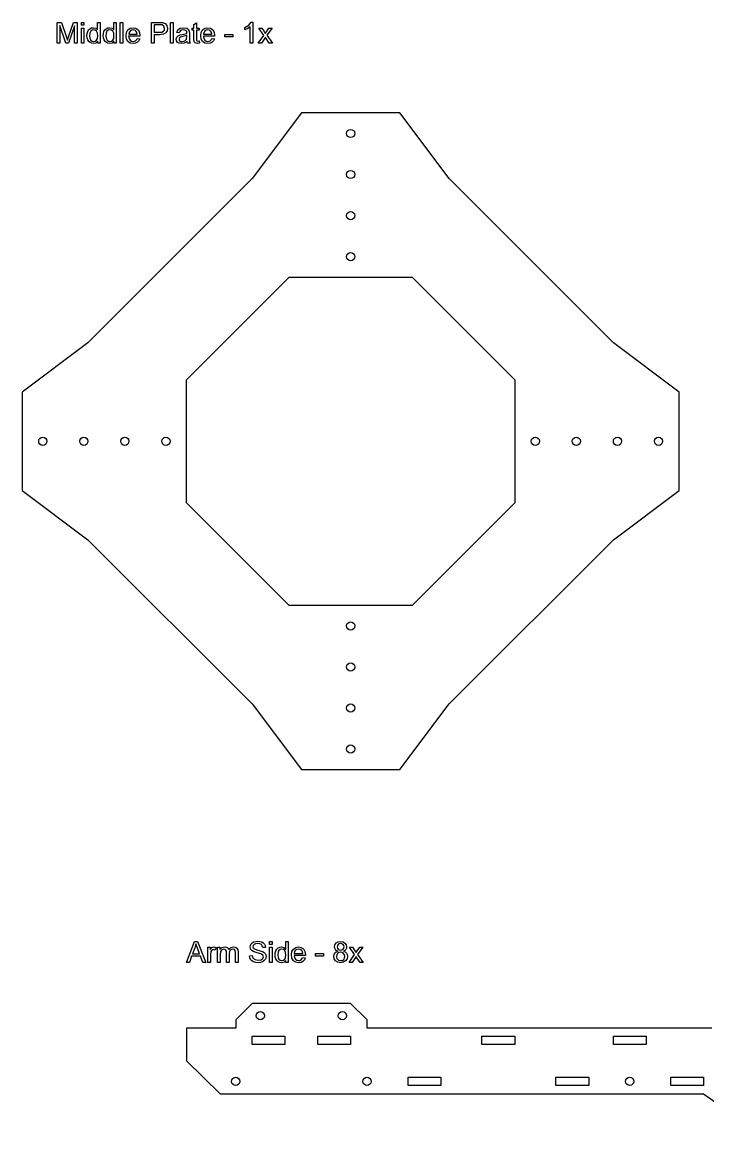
# Model space of a CAD drawing. Extents: x -813 to 254, y 365 to 897.
# Drawn here: x -495.3 to -230.2, y 365.1 to 795.5 of the extents above; entities that cross this region are included whole.
import ezdxf

# ---------------------------------------------------------------- set-up
doc = ezdxf.new("R2010")
doc.units = 0

msp = doc.modelspace()

# ---------------------------------------------------------------- linework, layer by layer
at = {"layer": 'Layer 1', "color": 4}
for p, q in [((-481.762139, 787.4), (-481.762139, 795.480812)), ((-481.762139, 795.480812), (-480.152597, 795.480812)), ((-478.39424, 787.4), (-480.731378, 794.279167)), ((-480.731378, 794.279167), (-480.731378, 787.4)), ((-480.152597, 795.480812), (-478.239892, 789.759208)), ((-475.081431, 794.163427), (-477.429604, 787.4)), ((-477.424101, 789.858438), (-475.489326, 795.480812)), ((-475.489326, 795.480812), (-474.050642, 795.480812)), ((-475.081431, 787.4), (-475.081431, 794.163427)), ((-474.050642, 795.480812), (-474.050642, 787.4)), ((-472.435597, 794.339816), (-472.435597, 795.480812)), ((-472.435597, 795.480812), (-471.443417, 795.480812)), ((-471.443417, 794.339816), (-472.435597, 794.339816)), ((-472.435597, 794.339816), (-472.435597, 794.339816)), ((-472.435597, 787.4), (-472.435597, 793.25391)), ((-472.435597, 793.25391), (-471.443417, 793.25391)), ((-471.443417, 795.480812), (-471.443417, 794.339816)), ((-471.443417, 793.25391), (-471.443417, 787.4)), ((-469.993698, 791.911689), (-469.628527, 792.542142)), ((-469.628527, 792.542142), (-469.117285, 793.005865)), ((-468.822363, 792.024691), (-469.155166, 791.328794)), ((-469.117285, 793.005865), (-468.498544, 793.29111)), ((-468.324212, 792.429846), (-468.822363, 792.024691)), ((-468.498544, 793.29111), (-467.810906, 793.386216)), ((-467.71718, 792.564892), (-468.324212, 792.429846)), ((-467.810906, 793.386216), (-466.868312, 793.16295)), ((-467.09294, 792.424328), (-467.71718, 792.564892)), ((-466.576184, 792.002649), (-467.09294, 792.424328)), ((-466.868312, 793.16295), (-466.195833, 792.581431)), ((-466.228903, 791.280556), (-466.576184, 792.002649)), ((-466.195833, 792.581431), (-466.195833, 795.480812)), ((-466.195833, 795.480812), (-465.209156, 795.480812)), ((-465.209156, 795.480812), (-465.209156, 787.4)), ((-463.709851, 791.911689), (-463.344666, 792.542142)), ((-463.344666, 792.542142), (-462.83341, 793.005865)), ((-462.538516, 792.024691), (-462.871319, 791.328794)), ((-462.83341, 793.005865), (-462.21468, 793.29111)), ((-462.040355, 792.429846), (-462.538516, 792.024691)), ((-462.21468, 793.29111), (-461.527031, 793.386216)), ((-461.433333, 792.564892), (-462.040355, 792.429846)), ((-461.527031, 793.386216), (-460.584465, 793.16295)), ((-460.809079, 792.424328), (-461.433333, 792.564892)), ((-460.292309, 792.002649), (-460.809079, 792.424328)), ((-460.584465, 793.16295), (-459.911986, 792.581431)), ((-459.945052, 791.280556), (-460.292309, 792.002649)), ((-459.911986, 792.581431), (-459.911986, 795.480812)), ((-459.911986, 795.480812), (-458.925309, 795.480812)), ((-458.925309, 795.480812), (-458.925309, 787.4)), ((-457.381892, 787.4), (-457.381892, 795.480812)), ((-457.381892, 795.480812), (-456.389712, 795.480812)), ((-456.389712, 795.480812), (-456.389712, 787.4)), ((-454.986866, 791.589233), (-454.416358, 792.570396)), ((-454.416358, 792.570396), (-453.542679, 793.182246)), ((-453.581262, 792.112885), (-453.943004, 791.578215)), ((-453.06107, 792.456015), (-453.581262, 792.112885)), ((-453.542679, 793.182246), (-452.443003, 793.386216)), ((-452.431997, 792.570396), (-453.06107, 792.456015)), ((-452.443003, 793.386216), (-451.376415, 793.186378)), ((-451.747103, 792.42708), (-452.431997, 792.570396)), ((-451.202778, 791.997146), (-451.747103, 792.42708)), ((-451.376415, 793.186378), (-450.524795, 792.586934)), ((-450.954726, 791.535501), (-451.202778, 791.997146)), ((-450.524795, 792.586934), (-449.96669, 791.625064)), ((-445.304785, 787.4), (-445.304785, 795.480812)), ((-445.304785, 795.480812), (-442.256559, 795.480812)), ((-442.168365, 794.527212), (-444.235417, 794.527212)), ((-444.235417, 794.527212), (-444.235417, 791.638837)), ((-442.256559, 795.480812), (-441.02734, 795.403653)), ((-441.170653, 794.455556), (-442.168365, 794.527212)), ((-441.260244, 791.735307), (-440.674562, 792.024691)), ((-440.495408, 793.978769), (-441.170653, 794.455556)), ((-441.02734, 795.403653), (-440.029656, 795.026068)), ((-440.674562, 792.024691), (-440.347978, 792.489095)), ((-440.239094, 793.110597), (-440.495408, 793.978769)), ((-440.347978, 792.489095), (-440.239094, 793.110597)), ((-440.029656, 795.026068), (-439.381956, 794.24609)), ((-439.300669, 792.19213), (-439.792618, 791.399061)), ((-439.381956, 794.24609), (-439.136677, 793.143674)), ((-439.136677, 793.143674), (-439.300669, 792.19213)), ((-437.91299, 787.4), (-437.91299, 795.480812)), ((-437.91299, 795.480812), (-436.920781, 795.480812)), ((-436.920781, 795.480812), (-436.920781, 787.4)), ((-435.542746, 791.583719), (-435.107306, 792.5897)), ((-435.107306, 792.5897), (-434.230865, 793.179488)), ((-434.369348, 791.979909), (-434.572608, 791.451441)), ((-434.079283, 792.319613), (-434.369348, 791.979909)), ((-434.230865, 793.179488), (-432.902416, 793.386216)), ((-433.654151, 792.503573), (-434.079283, 792.319613)), ((-433.045757, 792.564892), (-433.654151, 792.503573)), ((-432.388423, 792.480826), (-433.045757, 792.564892)), ((-432.902416, 793.386216), (-431.684232, 793.209827)), ((-431.915768, 792.228653), (-432.388423, 792.480826)), ((-431.704923, 791.89102), (-431.915768, 792.228653)), ((-431.684232, 793.209827), (-430.995215, 792.766089)), ((-430.995215, 792.766089), (-430.686549, 792.090844)), ((-430.686549, 792.090844), (-430.636934, 791.175823)), ((-429.63925, 792.482201), (-429.63925, 793.25391)), ((-429.63925, 793.25391), (-428.911625, 793.25391)), ((-428.911625, 792.482201), (-429.63925, 792.482201)), ((-428.911625, 794.703601), (-427.924948, 795.29892)), ((-428.911625, 793.25391), (-428.911625, 794.703601)), ((-428.911625, 789.114274), (-428.911625, 792.482201)), ((-427.924948, 795.29892), (-427.924948, 793.25391)), ((-427.924948, 793.25391), (-426.927264, 793.25391)), ((-426.927264, 792.482201), (-427.924948, 792.482201)), ((-427.924948, 792.482201), (-427.924948, 789.059156)), ((-426.927264, 793.25391), (-426.927264, 792.482201)), ((-426.103189, 791.589233), (-425.532691, 792.570396)), ((-425.532691, 792.570396), (-424.659012, 793.182246)), ((-424.697596, 792.112885), (-425.059337, 791.578215)), ((-424.177379, 792.456015), (-424.697596, 792.112885)), ((-424.659012, 793.182246), (-423.559337, 793.386216)), ((-423.548302, 792.570396), (-424.177379, 792.456015)), ((-423.559337, 793.386216), (-422.492734, 793.186378)), ((-422.86343, 792.42708), (-423.548302, 792.570396)), ((-422.319083, 791.997146), (-422.86343, 792.42708)), ((-422.492734, 793.186378), (-421.641101, 792.586934)), ((-422.071052, 791.535501), (-422.319083, 791.997146)), ((-421.641101, 792.586934), (-421.082999, 791.625064)), ((-409.161601, 793.485417), (-407.706378, 794.433514)), ((-409.161601, 792.526313), (-409.161601, 793.485417)), ((-408.11704, 793.038941), (-409.161601, 792.526313)), ((-407.177212, 793.722455), (-408.11704, 793.038941)), ((-407.706378, 794.433514), (-406.824434, 795.513889)), ((-407.177212, 787.4), (-407.177212, 793.722455)), ((-406.824434, 795.513889), (-406.185031, 795.513889)), ((-406.185031, 795.513889), (-406.185031, 787.4)), ((-401.885545, 790.442722), (-403.864403, 793.25391)), ((-403.864403, 793.25391), (-402.624177, 793.25391)), ((-402.624177, 793.25391), (-401.725694, 791.881378)), ((-400.871323, 791.870372), (-399.884646, 793.25391)), ((-398.69951, 793.25391), (-400.722479, 790.49784)), ((-399.884646, 793.25391), (-398.69951, 793.25391)), ((-478.239892, 789.759208), (-477.854038, 788.563066)), ((-477.854038, 788.563066), (-477.424101, 789.858438)), ((-470.285854, 790.321452), (-470.212812, 791.157221)), ((-470.205234, 789.47464), (-470.285854, 790.321452)), ((-470.212812, 791.157221), (-469.993698, 791.911689)), ((-469.963387, 788.731186), (-470.205234, 789.47464)), ((-469.574788, 788.115895), (-469.963387, 788.731186)), ((-469.053898, 787.653577), (-469.574788, 788.115895)), ((-469.155166, 791.328794), (-469.266101, 790.321452)), ((-469.266101, 790.321452), (-469.147588, 789.338895)), ((-469.266101, 790.321452), (-469.266101, 790.321452)), ((-469.266101, 790.321452), (-469.266101, 790.321452)), ((-469.147588, 789.338895), (-468.792052, 788.640226)), ((-468.438593, 787.364182), (-469.053898, 787.653577)), ((-468.792052, 788.640226), (-468.275289, 788.222688)), ((-468.275289, 788.222688), (-467.673097, 788.083514)), ((-467.673097, 788.083514), (-467.071579, 788.21649)), ((-467.071579, 788.21649), (-466.567915, 788.615446)), ((-466.12968, 788.138632), (-466.817322, 787.485446)), ((-466.567915, 788.615446), (-466.226842, 789.287234)), ((-466.113142, 790.23876), (-466.228903, 791.280556)), ((-466.226842, 789.287234), (-466.113142, 790.23876)), ((-466.12968, 787.4), (-466.12968, 788.138632)), ((-464.002007, 790.321452), (-463.928964, 791.157221)), ((-463.921387, 789.47464), (-464.002007, 790.321452)), ((-463.928964, 791.157221), (-463.709851, 791.911689)), ((-463.67954, 788.731186), (-463.921387, 789.47464)), ((-463.290938, 788.115895), (-463.67954, 788.731186)), ((-462.770022, 787.653577), (-463.290938, 788.115895)), ((-462.871319, 791.328794), (-462.982254, 790.321452)), ((-462.982254, 790.321452), (-462.863741, 789.338895)), ((-462.982254, 790.321452), (-462.982254, 790.321452)), ((-462.982254, 790.321452), (-462.982254, 790.321452)), ((-462.863741, 789.338895), (-462.508205, 788.640226)), ((-462.154732, 787.364182), (-462.770022, 787.653577)), ((-462.508205, 788.640226), (-461.991442, 788.222688)), ((-461.991442, 788.222688), (-461.38925, 788.083514)), ((-461.38925, 788.083514), (-460.787729, 788.21649)), ((-460.787729, 788.21649), (-460.28404, 788.615446)), ((-459.845833, 788.138632), (-460.533475, 787.485446)), ((-460.28404, 788.615446), (-459.942981, 789.287234)), ((-459.829295, 790.23876), (-459.945052, 791.280556)), ((-459.942981, 789.287234), (-459.829295, 790.23876)), ((-459.845833, 787.4), (-459.845833, 788.138632)), ((-455.177031, 790.27734), (-454.986866, 791.589233)), ((-454.988937, 789.008861), (-455.177031, 790.27734)), ((-454.424627, 788.058707), (-454.988937, 789.008861)), ((-453.539246, 787.465465), (-454.424627, 788.058707)), ((-449.786163, 790.073406), (-454.151774, 790.073406)), ((-454.151774, 790.073406), (-453.987793, 789.221766)), ((-453.943004, 791.578215), (-454.096656, 790.889198)), ((-454.096656, 790.889198), (-450.827958, 790.889198)), ((-454.096656, 790.889198), (-454.096656, 790.889198)), ((-454.096656, 790.889198), (-454.096656, 790.889198)), ((-453.987793, 789.221766), (-453.606069, 788.596142)), ((-453.606069, 788.596142), (-453.054868, 788.211675)), ((-453.054868, 788.211675), (-452.382382, 788.083514)), ((-452.382382, 788.083514), (-451.87664, 788.155167)), ((-451.87664, 788.155167), (-451.450823, 788.370139)), ((-450.712191, 787.763813), (-451.459096, 787.391741)), ((-451.450823, 788.370139), (-451.104942, 788.74221)), ((-451.104942, 788.74221), (-450.838965, 789.28516)), ((-450.827958, 790.889198), (-450.954726, 791.535501)), ((-450.838965, 789.28516), (-449.813708, 789.158386)), ((-450.838965, 789.28516), (-450.838965, 789.28516)), ((-450.838965, 789.28516), (-450.838965, 789.28516)), ((-450.159614, 788.360505), (-450.712191, 787.763813)), ((-449.813708, 789.158386), (-450.159614, 788.360505)), ((-449.96669, 791.625064), (-449.780632, 790.33799)), ((-449.780632, 790.33799), (-449.786163, 790.073406)), ((-444.235417, 791.638837), (-442.146323, 791.638837)), ((-444.235417, 791.638837), (-444.235417, 791.638837)), ((-442.162861, 790.685236), (-444.235417, 790.685236)), ((-444.235417, 790.685236), (-444.235417, 787.4)), ((-440.713156, 790.863692), (-442.162861, 790.685236)), ((-442.146323, 791.638837), (-441.260244, 791.735307)), ((-439.792618, 791.399061), (-440.713156, 790.863692)), ((-435.713632, 788.943417), (-435.517939, 789.728898)), ((-435.584092, 788.275753), (-435.713632, 788.943417)), ((-435.195472, 787.739005), (-435.584092, 788.275753)), ((-434.572608, 791.451441), (-435.542746, 791.583719)), ((-435.517939, 789.728898), (-435.005311, 790.29941)), ((-434.565721, 787.38554), (-435.195472, 787.739005)), ((-435.005311, 790.29941), (-434.291486, 790.624615)), ((-434.51749, 789.442245), (-434.655299, 788.970962)), ((-434.655299, 788.970962), (-434.580196, 788.607167)), ((-434.580196, 788.607167), (-434.354873, 788.309518)), ((-434.126132, 789.764712), (-434.51749, 789.442245)), ((-434.354873, 788.309518), (-433.98488, 788.11108)), ((-434.291486, 790.624615), (-433.409542, 790.77343)), ((-433.260726, 789.963142), (-434.126132, 789.764712)), ((-433.98488, 788.11108), (-433.475694, 788.044934)), ((-433.475694, 788.044934), (-432.455941, 788.295717)), ((-433.409542, 790.77343), (-431.640149, 791.115202)), ((-431.640149, 790.33799), (-433.260726, 789.963142)), ((-431.557458, 788.122094), (-432.618557, 787.46065)), ((-432.455941, 788.295717), (-431.8, 788.981997)), ((-431.8, 788.981997), (-431.640149, 789.974177)), ((-431.634646, 791.374253), (-431.704923, 791.89102)), ((-431.640149, 791.115202), (-431.634646, 791.374253)), ((-431.640149, 789.974177), (-431.640149, 790.33799)), ((-431.640149, 790.33799), (-431.640149, 790.33799)), ((-431.359028, 787.4), (-431.557458, 788.122094)), ((-431.557458, 788.122094), (-431.557458, 788.122094)), ((-431.557458, 788.122094), (-431.557458, 788.122094)), ((-430.636934, 791.175823), (-430.636934, 789.852906)), ((-430.636934, 789.852906), (-430.573547, 788.102818)), ((-430.573547, 788.102818), (-430.322736, 787.4)), ((-428.790354, 787.942939), (-428.911625, 789.114274)), ((-428.371452, 787.493698), (-428.790354, 787.942939)), ((-427.924948, 789.059156), (-427.872596, 788.513451)), ((-427.872596, 788.513451), (-427.70171, 788.320524)), ((-427.70171, 788.320524), (-427.362705, 788.248868)), ((-427.362705, 788.248868), (-426.927264, 788.287448)), ((-426.927264, 788.287448), (-426.783952, 787.411035)), ((-426.927264, 788.287448), (-426.927264, 788.287448)), ((-426.927264, 788.287448), (-426.927264, 788.287448)), ((-426.293365, 790.27734), (-426.103189, 791.589233)), ((-426.10526, 789.008861), (-426.293365, 790.27734)), ((-425.54096, 788.058707), (-426.10526, 789.008861)), ((-424.655559, 787.465465), (-425.54096, 788.058707)), ((-420.902469, 790.073406), (-425.268108, 790.073406)), ((-425.268108, 790.073406), (-425.104115, 789.221766)), ((-425.059337, 791.578215), (-425.21299, 790.889198)), ((-425.21299, 790.889198), (-421.944264, 790.889198)), ((-425.21299, 790.889198), (-425.21299, 790.889198)), ((-425.21299, 790.889198), (-425.21299, 790.889198)), ((-425.104115, 789.221766), (-424.722403, 788.596142)), ((-424.722403, 788.596142), (-424.171177, 788.211675)), ((-424.171177, 788.211675), (-423.498687, 788.083514)), ((-423.498687, 788.083514), (-422.992959, 788.155167)), ((-422.992959, 788.155167), (-422.567156, 788.370139)), ((-421.828524, 787.763813), (-422.575418, 787.391741)), ((-422.567156, 788.370139), (-422.221265, 788.74221)), ((-422.221265, 788.74221), (-421.955299, 789.28516)), ((-421.944264, 790.889198), (-422.071052, 791.535501)), ((-421.955299, 789.28516), (-420.930042, 789.158386)), ((-421.955299, 789.28516), (-421.955299, 789.28516)), ((-421.955299, 789.28516), (-421.955299, 789.28516)), ((-421.275926, 788.360505), (-421.828524, 787.763813)), ((-420.930042, 789.158386), (-421.275926, 788.360505)), ((-421.082999, 791.625064), (-420.896965, 790.33799)), ((-420.896965, 790.33799), (-420.902469, 790.073406)), ((-416.933719, 789.825361), (-416.933719, 790.823045)), ((-416.933719, 790.823045), (-413.885493, 790.823045)), ((-413.885493, 789.825361), (-416.933719, 789.825361)), ((-416.933719, 789.825361), (-416.933719, 789.825361)), ((-413.885493, 790.823045), (-413.885493, 789.825361)), ((-404.024253, 787.4), (-401.885545, 790.442722)), ((-401.284722, 789.709594), (-402.822608, 787.4)), ((-401.725694, 791.881378), (-401.317799, 791.225438)), ((-401.317799, 791.225438), (-400.871323, 791.870372)), ((-400.965021, 789.219007), (-401.284722, 789.709594)), ((-399.763375, 787.4), (-400.965021, 789.219007)), ((-400.722479, 790.49784), (-398.545191, 787.4)), ((-480.731378, 787.4), (-481.762139, 787.4)), ((-481.762139, 787.4), (-481.762139, 787.4)), ((-477.429604, 787.4), (-478.39424, 787.4)), ((-474.050642, 787.4), (-475.081431, 787.4)), ((-471.443417, 787.4), (-472.435597, 787.4)), ((-472.435597, 787.4), (-472.435597, 787.4)), ((-467.766795, 787.267722), (-468.438593, 787.364182)), ((-466.817322, 787.485446), (-467.766795, 787.267722)), ((-465.209156, 787.4), (-466.12968, 787.4)), ((-466.12968, 787.4), (-466.12968, 787.4)), ((-461.482948, 787.267722), (-462.154732, 787.364182)), ((-460.533475, 787.485446), (-461.482948, 787.267722)), ((-458.925309, 787.4), (-459.845833, 787.4)), ((-459.845833, 787.4), (-459.845833, 787.4)), ((-456.389712, 787.4), (-457.381892, 787.4)), ((-457.381892, 787.4), (-457.381892, 787.4)), ((-452.387885, 787.267722), (-453.539246, 787.465465)), ((-451.459096, 787.391741), (-452.387885, 787.267722)), ((-444.235417, 787.4), (-445.304785, 787.4)), ((-445.304785, 787.4), (-445.304785, 787.4)), ((-436.920781, 787.4), (-437.91299, 787.4)), ((-437.91299, 787.4), (-437.91299, 787.4)), ((-433.712705, 787.267722), (-434.565721, 787.38554)), ((-432.618557, 787.46065), (-433.712705, 787.267722)), ((-430.322736, 787.4), (-431.359028, 787.4)), ((-427.53359, 787.32284), (-428.371452, 787.493698)), ((-426.783952, 787.411035), (-427.53359, 787.32284)), ((-423.504219, 787.267722), (-424.655559, 787.465465)), ((-422.575418, 787.391741), (-423.504219, 787.267722)), ((-406.185031, 787.4), (-407.177212, 787.4)), ((-406.185031, 787.4), (-406.185031, 787.4)), ((-402.822608, 787.4), (-404.024253, 787.4)), ((-404.024253, 787.4), (-404.024253, 787.4)), ((-398.545191, 787.4), (-399.763375, 787.4)), ((-387.35, 760.412472), (-406.4, 735.012472)), ((-349.25, 760.412472), (-387.35, 760.412472)), ((-387.35, 760.412472), (-387.35, 760.412472)), ((-330.2, 735.012472), (-349.25, 760.412472)), ((-369.762683, 753.092708), (-369.422362, 753.597334)), ((-369.422362, 753.597334), (-368.917736, 753.937655)), ((-368.917736, 753.937655), (-368.3, 754.062472)), ((-368.3, 754.062472), (-367.682264, 753.937655)), ((-368.3, 754.062472), (-368.3, 754.062472)), ((-367.682264, 753.937655), (-367.177637, 753.597334)), ((-367.177637, 753.597334), (-366.837317, 753.092708)), ((-369.8875, 752.474972), (-369.762683, 753.092708)), ((-369.762683, 751.857236), (-369.8875, 752.474972)), ((-369.422362, 751.352609), (-369.762683, 751.857236)), ((-368.917736, 751.012289), (-369.422362, 751.352609)), ((-368.3, 750.887472), (-368.917736, 751.012289)), ((-367.682264, 751.012289), (-368.3, 750.887472)), ((-367.177637, 751.352609), (-367.682264, 751.012289)), ((-366.837317, 751.857236), (-367.177637, 751.352609)), ((-366.837317, 753.092708), (-366.7125, 752.474972)), ((-366.7125, 752.474972), (-366.837317, 751.857236)), ((-369.8875, 736.599972), (-369.762683, 737.217708)), ((-369.762683, 735.982236), (-369.8875, 736.599972)), ((-369.762683, 737.217708), (-369.422362, 737.722334)), ((-369.422362, 735.477609), (-369.762683, 735.982236)), ((-369.422362, 737.722334), (-368.917736, 738.062655)), ((-368.917736, 738.062655), (-368.3, 738.187472)), ((-368.3, 738.187472), (-367.682264, 738.062655)), ((-368.3, 738.187472), (-368.3, 738.187472)), ((-367.682264, 738.062655), (-367.177637, 737.722334)), ((-367.177637, 737.722334), (-366.837317, 737.217708)), ((-366.837317, 735.982236), (-367.177637, 735.477609)), ((-366.837317, 737.217708), (-366.7125, 736.599972)), ((-366.7125, 736.599972), (-366.837317, 735.982236)), ((-406.4, 735.012472), (-469.9, 671.512472)), ((-368.917736, 735.137289), (-369.422362, 735.477609)), ((-368.3, 735.012472), (-368.917736, 735.137289)), ((-367.682264, 735.137289), (-368.3, 735.012472)), ((-367.177637, 735.477609), (-367.682264, 735.137289)), ((-266.7, 671.512472), (-330.2, 735.012472)), ((-369.8875, 720.724972), (-369.762683, 721.342708)), ((-369.762683, 720.107236), (-369.8875, 720.724972)), ((-369.762683, 721.342708), (-369.422362, 721.847334)), ((-369.422362, 719.602609), (-369.762683, 720.107236)), ((-369.422362, 721.847334), (-368.917736, 722.187655)), ((-368.917736, 719.262289), (-369.422362, 719.602609)), ((-368.917736, 722.187655), (-368.3, 722.312472)), ((-368.3, 719.137472), (-368.917736, 719.262289)), ((-368.3, 722.312472), (-367.682264, 722.187655)), ((-368.3, 722.312472), (-368.3, 722.312472)), ((-367.682264, 719.262289), (-368.3, 719.137472)), ((-367.682264, 722.187655), (-367.177637, 721.847334)), ((-367.177637, 719.602609), (-367.682264, 719.262289)), ((-367.177637, 721.847334), (-366.837317, 721.342708)), ((-366.837317, 720.107236), (-367.177637, 719.602609)), ((-366.837317, 721.342708), (-366.7125, 720.724972)), ((-366.7125, 720.724972), (-366.837317, 720.107236)), ((-369.762683, 705.467696), (-369.422362, 705.972324)), ((-369.422362, 705.972324), (-368.917736, 706.312651)), ((-368.917736, 706.312651), (-368.3, 706.437472)), ((-368.3, 706.437472), (-367.682264, 706.312643)), ((-368.3, 706.437472), (-368.3, 706.437472)), ((-367.682264, 706.312643), (-367.177637, 705.972324)), ((-367.177637, 705.972324), (-366.837317, 705.467704)), ((-369.8875, 704.849972), (-369.762683, 705.467696)), ((-369.762683, 704.23224), (-369.8875, 704.849972)), ((-369.422362, 703.72762), (-369.762683, 704.23224)), ((-368.917736, 703.387301), (-369.422362, 703.72762)), ((-368.3, 703.262472), (-368.917736, 703.387301)), ((-367.682264, 703.387285), (-368.3, 703.262472)), ((-367.177637, 703.727599), (-367.682264, 703.387285)), ((-366.837317, 704.232224), (-367.177637, 703.727599)), ((-366.837317, 705.467704), (-366.7125, 704.849972)), ((-366.7125, 704.849972), (-366.837317, 704.232224)), ((-431.8, 657.224972), (-392.1125, 696.912472)), ((-392.1125, 696.912472), (-344.4875, 696.912472)), ((-392.1125, 696.912472), (-392.1125, 696.912472)), ((-344.4875, 696.912472), (-304.8, 657.224972)), ((-469.9, 671.512472), (-495.3, 652.462472)), ((-241.3, 652.462472), (-266.7, 671.512472)), ((-431.8, 609.6), (-431.8, 657.224972)), ((-304.8, 657.224972), (-304.8, 609.6)), ((-495.3, 652.462472), (-495.3, 614.3625)), ((-241.3, 614.3625), (-241.3, 652.462472)), ((-488.95, 633.4125), (-488.825183, 634.030236)), ((-488.825183, 632.794764), (-488.95, 633.4125)), ((-488.825183, 634.030236), (-488.484862, 634.534863)), ((-488.484862, 632.290138), (-488.825183, 632.794764)), ((-488.484862, 634.534863), (-487.980236, 634.875183)), ((-487.980236, 634.875183), (-487.3625, 635)), ((-487.3625, 635), (-486.744764, 634.875183)), ((-487.3625, 635), (-487.3625, 635)), ((-486.744764, 634.875183), (-486.240137, 634.534863)), ((-486.240137, 634.534863), (-485.899817, 634.030236)), ((-485.899817, 632.794764), (-486.240137, 632.290138)), ((-485.899817, 634.030236), (-485.775, 633.4125)), ((-485.775, 633.4125), (-485.899817, 632.794764)), ((-473.075, 633.4125), (-472.950183, 634.030236)), ((-472.950183, 632.794764), (-473.075, 633.4125)), ((-472.950183, 634.030236), (-472.609862, 634.534863)), ((-472.609862, 632.290138), (-472.950183, 632.794764)), ((-472.609862, 634.534863), (-472.105236, 634.875183)), ((-472.105236, 634.875183), (-471.4875, 635)), ((-471.4875, 635), (-470.869764, 634.875183)), ((-471.4875, 635), (-471.4875, 635)), ((-470.869764, 634.875183), (-470.365137, 634.534863)), ((-470.365137, 634.534863), (-470.024817, 634.030236)), ((-470.024817, 632.794764), (-470.365137, 632.290138)), ((-470.024817, 634.030236), (-469.9, 633.4125)), ((-469.9, 633.4125), (-470.024817, 632.794764)), ((-457.2, 633.4125), (-457.075183, 634.030236)), ((-457.075183, 632.794764), (-457.2, 633.4125)), ((-457.075183, 634.030236), (-456.734862, 634.534863)), ((-456.734862, 632.290138), (-457.075183, 632.794764)), ((-456.734862, 634.534863), (-456.230236, 634.875183)), ((-456.230236, 634.875183), (-455.6125, 635)), ((-455.6125, 635), (-454.994764, 634.875183)), ((-455.6125, 635), (-455.6125, 635)), ((-454.994764, 634.875183), (-454.490137, 634.534863)), ((-454.490137, 634.534863), (-454.149817, 634.030236)), ((-454.149817, 632.794764), (-454.490137, 632.290138)), ((-454.149817, 634.030236), (-454.025, 633.4125)), ((-454.025, 633.4125), (-454.149817, 632.794764)), ((-441.325, 633.4125), (-441.200183, 634.030236)), ((-441.200183, 632.794764), (-441.325, 633.4125)), ((-441.200183, 634.030236), (-440.859862, 634.534863)), ((-440.859862, 632.290138), (-441.200183, 632.794764)), ((-440.859862, 634.534863), (-440.355236, 634.875183)), ((-440.355236, 634.875183), (-439.7375, 635)), ((-439.7375, 635), (-439.119764, 634.875183)), ((-439.7375, 635), (-439.7375, 635)), ((-439.119764, 634.875183), (-438.615137, 634.534863)), ((-438.615137, 634.534863), (-438.274817, 634.030236)), ((-438.274817, 632.794764), (-438.615137, 632.290138)), ((-438.274817, 634.030236), (-438.15, 633.4125)), ((-438.15, 633.4125), (-438.274817, 632.794764)), ((-298.45, 633.4125), (-298.325183, 634.030236)), ((-298.325183, 632.794764), (-298.45, 633.4125)), ((-298.325183, 634.030236), (-297.984862, 634.534863)), ((-297.984862, 632.290138), (-298.325183, 632.794764)), ((-297.984862, 634.534863), (-297.480236, 634.875183)), ((-297.480236, 634.875183), (-296.8625, 635)), ((-296.8625, 635), (-296.244764, 634.875183)), ((-296.8625, 635), (-296.8625, 635)), ((-296.244764, 634.875183), (-295.740137, 634.534863)), ((-295.740137, 634.534863), (-295.399817, 634.030236)), ((-295.399817, 632.794764), (-295.740137, 632.290138)), ((-295.399817, 634.030236), (-295.275, 633.4125)), ((-295.275, 633.4125), (-295.399817, 632.794764)), ((-282.575, 633.4125), (-282.450183, 634.030236)), ((-282.450183, 632.794764), (-282.575, 633.4125)), ((-282.450183, 634.030236), (-282.109862, 634.534863)), ((-282.109862, 632.290138), (-282.450183, 632.794764)), ((-282.109862, 634.534863), (-281.605236, 634.875183)), ((-281.605236, 634.875183), (-280.9875, 635)), ((-280.9875, 635), (-280.369764, 634.875183)), ((-280.9875, 635), (-280.9875, 635)), ((-280.369764, 634.875183), (-279.865137, 634.534863)), ((-279.865137, 634.534863), (-279.524817, 634.030236)), ((-279.524817, 632.794764), (-279.865137, 632.290138)), ((-279.524817, 634.030236), (-279.4, 633.4125)), ((-279.4, 633.4125), (-279.524817, 632.794764)), ((-266.7, 633.4125), (-266.575183, 634.030236)), ((-266.575183, 632.794764), (-266.7, 633.4125)), ((-266.575183, 634.030236), (-266.234862, 634.534863)), ((-266.234862, 632.290138), (-266.575183, 632.794764)), ((-266.234862, 634.534863), (-265.730236, 634.875183)), ((-265.730236, 634.875183), (-265.1125, 635)), ((-265.1125, 635), (-264.494764, 634.875183)), ((-265.1125, 635), (-265.1125, 635)), ((-264.494764, 634.875183), (-263.990137, 634.534863)), ((-263.990137, 634.534863), (-263.649817, 634.030236)), ((-263.649817, 632.794764), (-263.990137, 632.290138)), ((-263.649817, 634.030236), (-263.525, 633.4125)), ((-263.525, 633.4125), (-263.649817, 632.794764)), ((-250.825, 633.4125), (-250.700183, 634.030236)), ((-250.700183, 632.794764), (-250.825, 633.4125)), ((-250.700183, 634.030236), (-250.359862, 634.534863)), ((-250.359862, 632.290138), (-250.700183, 632.794764)), ((-250.359862, 634.534863), (-249.855236, 634.875183)), ((-249.855236, 634.875183), (-249.2375, 635)), ((-249.2375, 635), (-248.619764, 634.875183)), ((-249.2375, 635), (-249.2375, 635)), ((-248.619764, 634.875183), (-248.115137, 634.534863)), ((-248.115137, 634.534863), (-247.774817, 634.030236)), ((-247.774817, 632.794764), (-248.115137, 632.290138)), ((-247.774817, 634.030236), (-247.65, 633.4125)), ((-247.65, 633.4125), (-247.774817, 632.794764)), ((-487.980236, 631.949817), (-488.484862, 632.290138)), ((-487.3625, 631.825), (-487.980236, 631.949817)), ((-486.744764, 631.949817), (-487.3625, 631.825)), ((-486.240137, 632.290138), (-486.744764, 631.949817)), ((-472.105236, 631.949817), (-472.609862, 632.290138)), ((-471.4875, 631.825), (-472.105236, 631.949817)), ((-470.869764, 631.949817), (-471.4875, 631.825)), ((-470.365137, 632.290138), (-470.869764, 631.949817)), ((-456.230236, 631.949817), (-456.734862, 632.290138)), ((-455.6125, 631.825), (-456.230236, 631.949817)), ((-454.994764, 631.949817), (-455.6125, 631.825)), ((-454.490137, 632.290138), (-454.994764, 631.949817)), ((-440.355236, 631.949817), (-440.859862, 632.290138)), ((-439.7375, 631.825), (-440.355236, 631.949817)), ((-439.119764, 631.949817), (-439.7375, 631.825)), ((-438.615137, 632.290138), (-439.119764, 631.949817)), ((-297.480236, 631.949817), (-297.984862, 632.290138)), ((-296.8625, 631.825), (-297.480236, 631.949817)), ((-296.244764, 631.949817), (-296.8625, 631.825)), ((-295.740137, 632.290138), (-296.244764, 631.949817)), ((-281.605236, 631.949817), (-282.109862, 632.290138)), ((-280.9875, 631.825), (-281.605236, 631.949817)), ((-280.369764, 631.949817), (-280.9875, 631.825)), ((-279.865137, 632.290138), (-280.369764, 631.949817)), ((-265.730236, 631.949817), (-266.234862, 632.290138)), ((-265.1125, 631.825), (-265.730236, 631.949817)), ((-264.494764, 631.949817), (-265.1125, 631.825)), ((-263.990137, 632.290138), (-264.494764, 631.949817)), ((-249.855236, 631.949817), (-250.359862, 632.290138)), ((-249.2375, 631.825), (-249.855236, 631.949817)), ((-248.619764, 631.949817), (-249.2375, 631.825)), ((-248.115137, 632.290138), (-248.619764, 631.949817)), ((-495.3, 614.3625), (-469.9, 595.312528)), ((-266.7, 595.312528), (-241.3, 614.3625)), ((-392.1125, 569.912534), (-431.8, 609.6)), ((-304.8, 609.6), (-344.4875, 569.912534)), ((-469.9, 595.312528), (-406.4, 531.812534)), ((-330.2, 531.812534), (-266.7, 595.312528)), ((-344.4875, 569.912534), (-392.1125, 569.912534)), ((-369.8875, 561.975034), (-369.762683, 562.59277)), ((-369.762683, 561.357298), (-369.8875, 561.975034)), ((-369.762683, 562.59277), (-369.422362, 563.097396)), ((-369.422362, 560.852671), (-369.762683, 561.357298)), ((-369.422362, 563.097396), (-368.917736, 563.437717)), ((-368.917736, 560.512351), (-369.422362, 560.852671)), ((-368.917736, 563.437717), (-368.3, 563.562534)), ((-368.3, 560.387534), (-368.917736, 560.512351)), ((-368.3, 563.562534), (-367.682264, 563.437717)), ((-368.3, 563.562534), (-368.3, 563.562534)), ((-367.682264, 560.512351), (-368.3, 560.387534)), ((-367.682264, 563.437717), (-367.177637, 563.097396)), ((-367.177637, 560.852671), (-367.682264, 560.512351)), ((-367.177637, 563.097396), (-366.837317, 562.59277)), ((-366.837317, 561.357298), (-367.177637, 560.852671)), ((-366.837317, 562.59277), (-366.7125, 561.975034)), ((-366.7125, 561.975034), (-366.837317, 561.357298)), ((-369.8875, 546.100034), (-369.762683, 546.71777)), ((-369.762683, 546.71777), (-369.422362, 547.222396)), ((-369.422362, 547.222396), (-368.917736, 547.562717)), ((-368.917736, 547.562717), (-368.3, 547.687534)), ((-368.3, 547.687534), (-367.682264, 547.562717)), ((-368.3, 547.687534), (-368.3, 547.687534)), ((-367.682264, 547.562717), (-367.177637, 547.222396)), ((-367.177637, 547.222396), (-366.837317, 546.71777)), ((-366.837317, 546.71777), (-366.7125, 546.100034)), ((-369.762683, 545.482298), (-369.8875, 546.100034)), ((-369.422362, 544.977671), (-369.762683, 545.482298)), ((-368.917736, 544.637351), (-369.422362, 544.977671)), ((-368.3, 544.512534), (-368.917736, 544.637351)), ((-367.682264, 544.637351), (-368.3, 544.512534)), ((-367.177637, 544.977671), (-367.682264, 544.637351)), ((-366.837317, 545.482298), (-367.177637, 544.977671)), ((-366.7125, 546.100034), (-366.837317, 545.482298)), ((-406.4, 531.812534), (-387.35, 506.412534)), ((-369.8875, 530.225034), (-369.762683, 530.84277)), ((-369.762683, 529.607298), (-369.8875, 530.225034)), ((-369.762683, 530.84277), (-369.422362, 531.347396)), ((-369.422362, 529.102671), (-369.762683, 529.607298)), ((-369.422362, 531.347396), (-368.917736, 531.687717)), ((-368.917736, 531.687717), (-368.3, 531.812534)), ((-368.3, 531.812534), (-367.682264, 531.687717)), ((-368.3, 531.812534), (-368.3, 531.812534)), ((-367.682264, 531.687717), (-367.177637, 531.347396)), ((-367.177637, 531.347396), (-366.837317, 530.84277)), ((-366.837317, 529.607298), (-367.177637, 529.102671)), ((-366.837317, 530.84277), (-366.7125, 530.225034)), ((-366.7125, 530.225034), (-366.837317, 529.607298)), ((-349.25, 506.412534), (-330.2, 531.812534)), ((-368.917736, 528.762351), (-369.422362, 529.102671)), ((-368.3, 528.637534), (-368.917736, 528.762351)), ((-367.682264, 528.762351), (-368.3, 528.637534)), ((-367.177637, 529.102671), (-367.682264, 528.762351)), ((-369.8875, 514.350034), (-369.762683, 514.96777)), ((-369.762683, 513.732298), (-369.8875, 514.350034)), ((-369.762683, 514.96777), (-369.422362, 515.472396)), ((-369.422362, 513.227671), (-369.762683, 513.732298)), ((-369.422362, 515.472396), (-368.917736, 515.812717)), ((-368.917736, 512.887351), (-369.422362, 513.227671)), ((-368.917736, 515.812717), (-368.3, 515.937534)), ((-368.3, 512.762534), (-368.917736, 512.887351)), ((-368.3, 515.937534), (-367.682264, 515.812717)), ((-368.3, 515.937534), (-368.3, 515.937534)), ((-367.682264, 512.887351), (-368.3, 512.762534)), ((-367.682264, 515.812717), (-367.177637, 515.472396)), ((-367.177637, 513.227671), (-367.682264, 512.887351)), ((-367.177637, 515.472396), (-366.837317, 514.96777)), ((-366.837317, 513.732298), (-367.177637, 513.227671)), ((-366.837317, 514.96777), (-366.7125, 514.350034)), ((-366.7125, 514.350034), (-366.837317, 513.732298)), ((-387.35, 506.412534), (-349.25, 506.412534)), ((-431.816538, 431.800006), (-428.713194, 439.880821)), ((-428.713194, 439.880821), (-427.561163, 439.880821)), ((-428.161986, 439.03195), (-428.597427, 437.488547)), ((-427.588708, 437.356256), (-428.161986, 439.03195)), ((-427.561163, 439.880821), (-424.253858, 431.800006)), ((-406.780351, 438.935487), (-406.353141, 439.403325)), ((-406.353141, 439.403325), (-405.766101, 439.743017)), ((-405.766101, 439.743017), (-404.283333, 440.018624)), ((-404.23925, 439.076047), (-405.077768, 438.987158)), ((-404.283333, 440.018624), (-403.437912, 439.946272)), ((-403.421367, 438.9782), (-404.23925, 439.076047)), ((-403.437912, 439.946272), (-402.698599, 439.729237)), ((-402.698599, 439.729237), (-402.091564, 439.37163)), ((-402.091564, 439.37163), (-401.643003, 438.877608)), ((-399.653139, 438.739805), (-399.653139, 439.880821)), ((-399.653139, 439.880821), (-398.66093, 439.880821)), ((-398.66093, 439.880821), (-398.66093, 438.739805)), ((-393.413375, 436.981428), (-393.413375, 439.880821)), ((-393.413375, 439.880821), (-392.426698, 439.880821)), ((-392.426698, 439.880821), (-392.426698, 431.800006)), ((-374.348213, 438.641959), (-373.872788, 439.313069)), ((-373.872788, 439.313069), (-373.134156, 439.763681)), ((-373.134156, 439.763681), (-372.186059, 439.913895)), ((-372.694563, 439.00714), (-373.117618, 438.734293)), ((-372.175052, 439.098095), (-372.694563, 439.00714)), ((-372.186059, 439.913895), (-371.231082, 439.760237)), ((-371.658974, 439.005072), (-372.175052, 439.098095)), ((-371.235224, 438.726024), (-371.658974, 439.005072)), ((-371.231082, 439.760237), (-370.48282, 439.299288)), ((-370.48282, 439.299288), (-369.999126, 438.617843)), ((-428.597427, 437.488547), (-429.484903, 435.118321)), ((-429.484903, 435.118321), (-426.745344, 435.118321)), ((-429.484903, 435.118321), (-429.484903, 435.118321)), ((-426.745344, 435.118321), (-427.588708, 437.356256)), ((-423.52626, 431.800006), (-423.52626, 437.65391)), ((-423.52626, 437.65391), (-422.633281, 437.65391)), ((-422.633281, 437.65391), (-422.633281, 436.766454)), ((-422.633281, 436.766454), (-422.002148, 437.587765)), ((-422.368698, 436.022313), (-422.53408, 434.864761)), ((-422.53408, 434.864761), (-422.53408, 431.800006)), ((-421.999382, 436.56526), (-422.368698, 436.022313)), ((-422.002148, 437.587765), (-421.365482, 437.786201)), ((-421.415097, 436.760942), (-421.999382, 436.56526)), ((-420.6875, 436.545967), (-421.415097, 436.760942)), ((-421.365482, 437.786201), (-420.859758, 437.706272)), ((-420.859758, 437.706272), (-420.345757, 437.466497)), ((-420.345757, 437.466497), (-420.6875, 436.545967)), ((-419.744934, 431.800006), (-419.744934, 437.65391)), ((-419.744934, 437.65391), (-418.857458, 437.65391)), ((-418.857458, 437.65391), (-418.857458, 436.832601)), ((-418.857458, 436.832601), (-418.124358, 437.524375)), ((-418.592875, 436.060898), (-418.752726, 434.837202)), ((-418.752726, 434.837202), (-418.752726, 431.800006)), ((-418.077509, 436.705821), (-418.592875, 436.060898)), ((-418.124358, 437.524375), (-417.082563, 437.786201)), ((-417.303035, 436.926307), (-418.077509, 436.705821)), ((-416.828986, 436.843621), (-417.303035, 436.926307)), ((-417.082563, 437.786201), (-416.490693, 437.718673)), ((-416.509285, 436.595576), (-416.828986, 436.843621)), ((-416.327392, 436.182163), (-416.509285, 436.595576)), ((-416.490693, 437.718673), (-416.01596, 437.516106)), ((-416.266743, 435.60339), (-416.327392, 436.182163)), ((-416.266743, 431.800006), (-416.266743, 435.60339)), ((-416.01596, 437.516106), (-415.661115, 437.192264)), ((-415.661115, 437.192264), (-415.42891, 436.760942)), ((-415.42891, 436.760942), (-414.629653, 437.529883)), ((-415.172596, 435.981658), (-415.274562, 435.201004)), ((-415.274562, 435.201004), (-415.274562, 431.800006)), ((-414.866667, 436.515651), (-415.172596, 435.981658)), ((-414.406405, 436.82364), (-414.866667, 436.515651)), ((-414.629653, 437.529883), (-413.62091, 437.786201)), ((-413.84141, 436.926307), (-414.406405, 436.82364)), ((-413.24609, 436.766454), (-413.84141, 436.926307)), ((-413.62091, 437.786201), (-412.850598, 437.665619)), ((-412.896078, 436.344774), (-413.24609, 436.766454)), ((-412.799615, 435.487634), (-412.896078, 436.344774)), ((-412.850598, 437.665619), (-412.281455, 437.303889)), ((-412.799615, 431.800006), (-412.799615, 435.487634)), ((-412.281455, 437.303889), (-411.93007, 436.691347)), ((-411.93007, 436.691347), (-411.812938, 435.818365)), ((-411.812938, 435.818365), (-411.812938, 431.800006)), ((-407.127597, 437.791716), (-407.040789, 438.383578)), ((-407.056629, 437.261855), (-407.127597, 437.791716)), ((-406.843738, 436.785746), (-407.056629, 437.261855)), ((-407.040789, 438.383578), (-406.780351, 438.935487)), ((-406.486127, 436.373022), (-406.843738, 436.785746)), ((-405.981069, 436.033339), (-406.486127, 436.373022)), ((-405.985902, 438.328456), (-406.096837, 437.863372)), ((-406.096837, 437.863372), (-406.018287, 437.466494)), ((-406.018287, 437.466494), (-405.782639, 437.146793)), ((-405.653099, 438.720512), (-405.985902, 438.328456)), ((-404.421142, 435.528977), (-405.981069, 436.033339)), ((-405.782639, 437.146793), (-405.225215, 436.862224)), ((-405.077768, 438.987158), (-405.653099, 438.720512)), ((-405.225215, 436.862224), (-404.170332, 436.570772)), ((-402.982458, 435.134856), (-404.421142, 435.528977)), ((-404.170332, 436.570772), (-402.381635, 436.055386)), ((-402.830877, 438.684684), (-403.421367, 438.9782)), ((-402.254861, 434.658056), (-402.982458, 435.134856)), ((-402.452607, 438.19961), (-402.830877, 438.684684)), ((-402.271399, 437.527133), (-402.452607, 438.19961)), ((-402.381635, 436.055386), (-401.768419, 435.686758)), ((-401.246142, 437.604301), (-402.271399, 437.527133)), ((-401.768419, 435.686758), (-401.33984, 435.23132)), ((-401.643003, 438.877608), (-401.359144, 438.278157)), ((-401.359144, 438.278157), (-401.246142, 437.604301)), ((-401.33984, 435.23132), (-401.087668, 434.694571)), ((-401.087668, 434.694571), (-401.003601, 434.082035)), ((-398.66093, 438.739805), (-399.653139, 438.739805)), ((-399.653139, 438.739805), (-399.653139, 438.739805)), ((-399.653139, 431.800006), (-399.653139, 437.65391)), ((-399.653139, 437.65391), (-398.66093, 437.65391)), ((-398.66093, 437.65391), (-398.66093, 431.800006)), ((-397.503396, 434.721446), (-397.430353, 435.557223)), ((-397.422776, 433.87464), (-397.503396, 434.721446)), ((-397.430353, 435.557223), (-397.21124, 436.311703)), ((-397.21124, 436.311703), (-396.846055, 436.942151)), ((-396.846055, 436.942151), (-396.334798, 437.405865)), ((-396.372708, 435.728789), (-396.483642, 434.721446)), ((-396.483642, 434.721446), (-396.36513, 433.738903)), ((-396.483642, 434.721446), (-396.483642, 434.721446)), ((-396.483642, 434.721446), (-396.483642, 434.721446)), ((-396.039904, 436.424702), (-396.372708, 435.728789)), ((-396.334798, 437.405865), (-395.716069, 437.691114)), ((-395.541743, 436.829841), (-396.039904, 436.424702)), ((-395.716069, 437.691114), (-395.02842, 437.786201)), ((-394.934722, 436.964892), (-395.541743, 436.829841)), ((-395.02842, 437.786201), (-394.085854, 437.562961)), ((-394.310468, 436.824328), (-394.934722, 436.964892)), ((-393.793698, 436.402652), (-394.310468, 436.824328)), ((-394.085854, 437.562961), (-393.413375, 436.981428)), ((-393.446441, 435.680557), (-393.793698, 436.402652)), ((-393.330684, 434.638763), (-393.446441, 435.680557)), ((-391.191976, 434.677349), (-391.0018, 435.989238)), ((-391.0018, 435.989238), (-390.431302, 436.970404)), ((-390.431302, 436.970404), (-389.557623, 437.582248)), ((-389.957949, 435.978214), (-390.111601, 435.289198)), ((-390.111601, 435.289198), (-386.842875, 435.289198)), ((-390.111601, 435.289198), (-390.111601, 435.289198)), ((-390.111601, 435.289198), (-390.111601, 435.289198)), ((-389.596207, 436.512897), (-389.957949, 435.978214)), ((-389.07599, 436.856023), (-389.596207, 436.512897)), ((-389.557623, 437.582248), (-388.457948, 437.786201)), ((-388.446913, 436.970404), (-389.07599, 436.856023)), ((-388.457948, 437.786201), (-387.391346, 437.586382)), ((-387.762041, 436.827084), (-388.446913, 436.970404)), ((-387.217694, 436.39714), (-387.762041, 436.827084)), ((-387.391346, 437.586382), (-386.539712, 436.98694)), ((-386.969663, 435.935495), (-387.217694, 436.39714)), ((-386.842875, 435.289198), (-386.969663, 435.935495)), ((-386.539712, 436.98694), (-385.98161, 436.025067)), ((-385.98161, 436.025067), (-385.795576, 434.737981)), ((-385.795576, 434.737981), (-385.80108, 434.473398)), ((-381.83233, 434.225353), (-381.83233, 435.223051)), ((-381.83233, 435.223051), (-378.784104, 435.223051)), ((-378.784104, 435.223051), (-378.784104, 434.225353)), ((-374.831892, 434.137158), (-374.731986, 434.861315)), ((-374.731986, 434.861315), (-374.432266, 435.457318)), ((-374.506688, 437.830299), (-374.348213, 438.641959)), ((-374.432269, 437.287349), (-374.506688, 437.830299)), ((-374.209028, 436.827089), (-374.432269, 437.287349)), ((-374.432266, 435.457318), (-373.947888, 435.904489)), ((-373.831453, 436.456393), (-374.209028, 436.827089)), ((-373.947888, 435.904489), (-373.294007, 436.182166)), ((-373.294007, 436.182166), (-373.831453, 436.456393)), ((-373.697087, 434.768297), (-373.812139, 434.131647)), ((-373.351891, 435.289198), (-373.697087, 434.768297)), ((-373.398732, 438.334657), (-373.492437, 437.863372)), ((-373.492437, 437.863372), (-373.400108, 437.342471)), ((-373.492437, 437.863372), (-373.492437, 437.863372)), ((-373.492437, 437.863372), (-373.492437, 437.863372)), ((-373.400108, 437.342471), (-373.123121, 436.926307)), ((-373.117618, 438.734293), (-373.398732, 438.334657)), ((-372.831685, 435.636461), (-373.351891, 435.289198)), ((-373.294007, 436.182166), (-373.294007, 436.182166)), ((-373.294007, 436.182166), (-373.294007, 436.182166)), ((-373.123121, 436.926307), (-372.698698, 436.653452)), ((-372.19159, 435.752217), (-372.831685, 435.636461)), ((-372.698698, 436.653452), (-372.164017, 436.562506)), ((-371.534955, 435.635082), (-372.19159, 435.752217)), ((-372.164017, 436.562506), (-371.642435, 436.652762)), ((-371.642435, 436.652762), (-371.224189, 436.92355)), ((-370.998186, 435.283686), (-371.534955, 435.635082)), ((-370.952039, 438.310541), (-371.235224, 438.726024)), ((-371.224189, 436.92355), (-370.949283, 437.325245)), ((-370.504177, 436.455703), (-371.028524, 436.182166)), ((-371.028524, 436.182166), (-370.373268, 435.865214)), ((-370.640603, 434.753139), (-370.998186, 435.283686)), ((-370.857639, 437.808251), (-370.952039, 438.310541)), ((-370.949283, 437.325245), (-370.857639, 437.808251)), ((-370.521399, 434.098573), (-370.640603, 434.753139)), ((-370.132779, 436.824332), (-370.504177, 436.455703)), ((-370.373268, 435.865214), (-369.895769, 435.39944)), ((-369.911609, 437.277014), (-370.132779, 436.824332)), ((-369.999126, 438.617843), (-369.837885, 437.80274)), ((-369.837885, 437.80274), (-369.911609, 437.277014)), ((-369.895769, 435.39944), (-369.604315, 434.806881)), ((-369.604315, 434.806881), (-369.507149, 434.109597)), ((-368.922864, 431.800006), (-366.784156, 434.842714)), ((-366.784156, 434.842714), (-368.763014, 437.65391)), ((-368.763014, 437.65391), (-367.522788, 437.65391)), ((-367.522788, 437.65391), (-366.624306, 436.281384)), ((-366.624306, 436.281384), (-366.21641, 435.625438)), ((-366.21641, 435.625438), (-365.769934, 436.27036)), ((-365.769934, 436.27036), (-364.783257, 437.65391)), ((-363.598121, 437.65391), (-365.62109, 434.897835)), ((-365.62109, 434.897835), (-363.443802, 431.800006)), ((-364.783257, 437.65391), (-363.598121, 437.65391)), ((-430.681045, 431.800006), (-431.816538, 431.800006)), ((-431.816538, 431.800006), (-431.816538, 431.800006)), ((-429.793569, 434.2474), (-430.681045, 431.800006)), ((-426.414636, 434.2474), (-429.793569, 434.2474)), ((-425.472042, 431.800006), (-426.414636, 434.2474)), ((-424.253858, 431.800006), (-425.472042, 431.800006)), ((-422.53408, 431.800006), (-423.52626, 431.800006)), ((-423.52626, 431.800006), (-423.52626, 431.800006)), ((-418.752726, 431.800006), (-419.744934, 431.800006)), ((-419.744934, 431.800006), (-419.744934, 431.800006)), ((-415.274562, 431.800006), (-416.266743, 431.800006)), ((-411.812938, 431.800006), (-412.799615, 431.800006)), ((-407.436292, 434.39623), (-406.427573, 434.484424)), ((-407.314329, 433.627971), (-407.436292, 434.39623)), ((-407.436292, 434.39623), (-407.436292, 434.39623)), ((-407.436292, 434.39623), (-407.436292, 434.39623)), ((-406.992554, 432.943776), (-407.314329, 433.627971)), ((-406.490946, 432.382226), (-406.992554, 432.943776)), ((-405.829488, 431.981906), (-406.490946, 432.382226)), ((-406.427573, 434.484424), (-406.094071, 433.489481)), ((-406.094071, 433.489481), (-405.281045, 432.861093)), ((-404.999222, 431.742128), (-405.829488, 431.981906)), ((-405.281045, 432.861093), (-404.040792, 432.621315)), ((-403.991177, 431.662202), (-404.999222, 431.742128)), ((-404.040792, 432.621315), (-402.960417, 432.803215)), ((-403.169194, 431.741439), (-403.991177, 431.662202)), ((-402.434016, 431.979149), (-403.169194, 431.741439)), ((-402.960417, 432.803215), (-402.26313, 433.302066)), ((-401.822853, 432.359488), (-402.434016, 431.979149)), ((-402.26313, 433.302066), (-402.034361, 433.99384)), ((-402.034361, 433.99384), (-402.254861, 434.658056)), ((-401.372917, 432.866605), (-401.822853, 432.359488)), ((-401.09593, 433.455717), (-401.372917, 432.866605)), ((-401.003601, 434.082035), (-401.09593, 433.455717)), ((-398.66093, 431.800006), (-399.653139, 431.800006)), ((-399.653139, 431.800006), (-399.653139, 431.800006)), ((-397.180929, 433.131189), (-397.422776, 433.87464)), ((-396.792327, 432.515895), (-397.180929, 433.131189)), ((-396.271411, 432.053563), (-396.792327, 432.515895)), ((-396.36513, 433.738903), (-396.009594, 433.04024)), ((-395.656121, 431.764176), (-396.271411, 432.053563)), ((-396.009594, 433.04024), (-395.492831, 432.622693)), ((-394.984337, 431.667714), (-395.656121, 431.764176)), ((-395.492831, 432.622693), (-394.890639, 432.483511)), ((-394.034864, 431.885443), (-394.984337, 431.667714)), ((-394.890639, 432.483511), (-394.289118, 432.616491)), ((-394.289118, 432.616491), (-393.785429, 433.015435)), ((-393.347222, 432.538632), (-394.034864, 431.885443)), ((-393.785429, 433.015435), (-393.44437, 433.687227)), ((-393.44437, 433.687227), (-393.330684, 434.638763)), ((-393.347222, 431.800006), (-393.347222, 432.538632)), ((-392.426698, 431.800006), (-393.347222, 431.800006)), ((-393.347222, 431.800006), (-393.347222, 431.800006)), ((-391.003871, 433.408864), (-391.191976, 434.677349)), ((-390.439571, 432.458707), (-391.003871, 433.408864)), ((-389.55417, 431.865462), (-390.439571, 432.458707)), ((-385.80108, 434.473398), (-390.166719, 434.473398)), ((-390.166719, 434.473398), (-390.002727, 433.62177)), ((-390.002727, 433.62177), (-389.621014, 432.996142)), ((-389.621014, 432.996142), (-389.069788, 432.611669)), ((-388.40283, 431.667714), (-389.55417, 431.865462)), ((-389.069788, 432.611669), (-388.397298, 432.483511)), ((-387.47403, 431.791737), (-388.40283, 431.667714)), ((-388.397298, 432.483511), (-387.89157, 432.555169)), ((-387.89157, 432.555169), (-387.465768, 432.770145)), ((-386.727136, 432.163807), (-387.47403, 431.791737)), ((-387.465768, 432.770145), (-387.119876, 433.142213)), ((-387.119876, 433.142213), (-386.85391, 433.68516)), ((-386.85391, 433.68516), (-385.828653, 433.558383)), ((-386.85391, 433.68516), (-386.85391, 433.68516)), ((-386.85391, 433.68516), (-386.85391, 433.68516)), ((-386.174537, 432.760497), (-386.727136, 432.163807)), ((-385.828653, 433.558383), (-386.174537, 432.760497)), ((-378.784104, 434.225353), (-381.83233, 434.225353)), ((-381.83233, 434.225353), (-381.83233, 434.225353)), ((-374.648614, 433.166329), (-374.831892, 434.137158)), ((-374.098792, 432.370512), (-374.648614, 433.166329)), ((-373.249917, 431.839279), (-374.098792, 432.370512)), ((-373.812139, 434.131647), (-373.610971, 433.310335)), ((-373.812139, 434.131647), (-373.812139, 434.131647)), ((-373.812139, 434.131647), (-373.812139, 434.131647)), ((-373.610971, 433.310335), (-373.012885, 432.695731)), ((-372.169521, 431.662202), (-373.249917, 431.839279)), ((-373.012885, 432.695731), (-372.158514, 432.477999)), ((-371.089149, 431.838591), (-372.169521, 431.662202)), ((-372.158514, 432.477999), (-371.509456, 432.592376)), ((-371.509456, 432.592376), (-370.984413, 432.935507)), ((-370.240278, 432.367758), (-371.089149, 431.838591)), ((-370.984413, 432.935507), (-370.637156, 433.455028)), ((-370.637156, 433.455028), (-370.521399, 434.098573)), ((-369.690442, 433.155994), (-370.240278, 432.367758)), ((-369.507149, 434.109597), (-369.690442, 433.155994)), ((-367.721219, 431.800006), (-368.922864, 431.800006)), ((-368.922864, 431.800006), (-368.922864, 431.800006)), ((-366.183333, 434.109597), (-367.721219, 431.800006)), ((-365.863632, 433.619015), (-366.183333, 434.109597)), ((-364.661986, 431.800006), (-365.863632, 433.619015)), ((-363.443802, 431.800006), (-364.661986, 431.800006)), ((-406.4, 415.925006), (-412.75, 409.575006)), ((-368.3, 415.925006), (-406.4, 415.925006)), ((-361.95, 409.575006), (-368.3, 415.925006)), ((-412.75, 409.575006), (-412.75, 406.400006)), ((-404.8125, 411.162506), (-404.687683, 411.780242)), ((-404.687683, 410.54477), (-404.8125, 411.162506)), ((-404.687683, 411.780242), (-404.347363, 412.284868)), ((-404.347363, 410.040143), (-404.687683, 410.54477)), ((-404.347363, 412.284868), (-403.842736, 412.625188)), ((-403.842736, 409.699823), (-404.347363, 410.040143)), ((-403.842736, 412.625188), (-403.225, 412.750006)), ((-403.225, 409.575006), (-403.842736, 409.699823)), ((-403.225, 412.750006), (-402.607264, 412.625188)), ((-402.607264, 409.699823), (-403.225, 409.575006)), ((-403.225, 409.575006), (-403.225, 409.575006)), ((-402.607264, 412.625188), (-402.102637, 412.284868)), ((-402.102637, 410.040143), (-402.607264, 409.699823)), ((-402.102637, 412.284868), (-401.762317, 411.780242)), ((-401.762317, 410.54477), (-402.102637, 410.040143)), ((-401.762317, 411.780242), (-401.6375, 411.162506)), ((-401.6375, 411.162506), (-401.762317, 410.54477)), ((-373.0625, 411.162506), (-372.937683, 411.780242)), ((-372.937683, 410.54477), (-373.0625, 411.162506)), ((-372.937683, 411.780242), (-372.597363, 412.284868)), ((-372.597363, 410.040143), (-372.937683, 410.54477)), ((-372.597363, 412.284868), (-372.092736, 412.625188)), ((-372.092736, 409.699823), (-372.597363, 410.040143)), ((-372.092736, 412.625188), (-371.475, 412.750006)), ((-371.475, 409.575006), (-372.092736, 409.699823)), ((-371.475, 412.750006), (-370.857264, 412.625188)), ((-370.857264, 409.699823), (-371.475, 409.575006)), ((-371.475, 409.575006), (-371.475, 409.575006)), ((-370.857264, 412.625188), (-370.352637, 412.284868)), ((-370.352637, 410.040143), (-370.857264, 409.699823)), ((-370.352637, 412.284868), (-370.012317, 411.780242)), ((-370.012317, 410.54477), (-370.352637, 410.040143)), ((-370.012317, 411.780242), (-369.8875, 411.162506)), ((-369.8875, 411.162506), (-370.012317, 410.54477)), ((-361.95, 406.400006), (-361.95, 409.575006)), ((-412.75, 406.400006), (-431.8, 406.400006)), ((-431.8, 406.400006), (-431.8, 393.700011)), ((-228.6, 406.400006), (-361.95, 406.400006)), ((-406.4, 400.050011), (-406.4, 403.225006)), ((-406.4, 403.225006), (-393.7, 403.225006)), ((-393.7, 403.225006), (-393.7, 400.050011)), ((-381, 400.050011), (-381, 403.225006)), ((-381, 403.225006), (-368.3, 403.225006)), ((-368.3, 403.225006), (-368.3, 400.050011)), ((-317.5, 400.050011), (-317.5, 403.225006)), ((-317.5, 403.225006), (-304.8, 403.225006)), ((-304.8, 403.225006), (-304.8, 400.050011)), ((-266.7, 400.050011), (-266.7, 403.225006)), ((-266.7, 403.225006), (-254, 403.225006)), ((-254, 403.225006), (-254, 400.050011)), ((-393.7, 400.050011), (-406.4, 400.050011)), ((-393.7, 400.050011), (-393.7, 400.050011)), ((-368.3, 400.050011), (-381, 400.050011)), ((-368.3, 400.050011), (-368.3, 400.050011)), ((-304.8, 400.050011), (-317.5, 400.050011)), ((-304.8, 400.050011), (-304.8, 400.050011)), ((-254, 400.050011), (-266.7, 400.050011)), ((-254, 400.050011), (-254, 400.050011)), ((-431.8, 393.700011), (-418.764861, 381.000011)), ((-413.367736, 387.225194), (-412.75, 387.350011)), ((-412.75, 387.350011), (-412.132264, 387.225194)), ((-362.567736, 387.225194), (-361.95, 387.350011)), ((-361.95, 387.350011), (-361.332264, 387.225194)), ((-346.075, 384.175011), (-346.075, 387.350011)), ((-346.075, 387.350011), (-333.375, 387.350011)), ((-333.375, 387.350011), (-333.375, 384.175011)), ((-288.925, 384.175011), (-288.925, 387.350011)), ((-288.925, 387.350011), (-276.225, 387.350011)), ((-276.225, 387.350011), (-276.225, 384.175011)), ((-260.967736, 387.225194), (-260.35, 387.350011)), ((-260.35, 387.350011), (-259.732264, 387.225194)), ((-244.475, 384.175011), (-244.475, 387.350011)), ((-244.475, 387.350011), (-231.775, 387.350011)), ((-231.775, 387.350011), (-231.775, 384.175011)), ((-414.3375, 385.762511), (-414.212683, 386.380247)), ((-414.212683, 385.144775), (-414.3375, 385.762511)), ((-414.212683, 386.380247), (-413.872363, 386.884874)), ((-413.872363, 384.640149), (-414.212683, 385.144775)), ((-413.872363, 386.884874), (-413.367736, 387.225194)), ((-413.367736, 384.299828), (-413.872363, 384.640149)), ((-412.75, 384.175011), (-413.367736, 384.299828)), ((-412.132264, 384.299828), (-412.75, 384.175011)), ((-412.75, 384.175011), (-412.75, 384.175011)), ((-412.132264, 387.225194), (-411.627637, 386.884874)), ((-411.627637, 384.640149), (-412.132264, 384.299828)), ((-411.627637, 386.884874), (-411.287317, 386.380247)), ((-411.287317, 385.144775), (-411.627637, 384.640149)), ((-411.287317, 386.380247), (-411.1625, 385.762511)), ((-411.1625, 385.762511), (-411.287317, 385.144775)), ((-363.5375, 385.762511), (-363.412683, 386.380247)), ((-363.412683, 385.144775), (-363.5375, 385.762511)), ((-363.412683, 386.380247), (-363.072363, 386.884874)), ((-363.072363, 384.640149), (-363.412683, 385.144775)), ((-363.072363, 386.884874), (-362.567736, 387.225194)), ((-362.567736, 384.299828), (-363.072363, 384.640149)), ((-361.95, 384.175011), (-362.567736, 384.299828)), ((-361.332264, 384.299828), (-361.95, 384.175011)), ((-361.95, 384.175011), (-361.95, 384.175011)), ((-361.332264, 387.225194), (-360.827637, 386.884874)), ((-360.827637, 384.640149), (-361.332264, 384.299828)), ((-360.827637, 386.884874), (-360.487317, 386.380247)), ((-360.487317, 385.144775), (-360.827637, 384.640149)), ((-360.487317, 386.380247), (-360.3625, 385.762511)), ((-360.3625, 385.762511), (-360.487317, 385.144775)), ((-333.375, 384.175011), (-346.075, 384.175011)), ((-333.375, 384.175011), (-333.375, 384.175011)), ((-276.225, 384.175011), (-288.925, 384.175011)), ((-276.225, 384.175011), (-276.225, 384.175011)), ((-261.9375, 385.762511), (-261.812683, 386.380247)), ((-261.812683, 385.144775), (-261.9375, 385.762511)), ((-261.812683, 386.380247), (-261.472363, 386.884874)), ((-261.472363, 384.640149), (-261.812683, 385.144775)), ((-261.472363, 386.884874), (-260.967736, 387.225194)), ((-260.967736, 384.299828), (-261.472363, 384.640149)), ((-260.35, 384.175011), (-260.967736, 384.299828)), ((-259.732264, 384.299828), (-260.35, 384.175011)), ((-260.35, 384.175011), (-260.35, 384.175011)), ((-259.732264, 387.225194), (-259.227638, 386.884874)), ((-259.227638, 384.640149), (-259.732264, 384.299828)), ((-259.227638, 386.884874), (-258.887317, 386.380247)), ((-258.887317, 385.144775), (-259.227638, 384.640149)), ((-258.887317, 386.380247), (-258.7625, 385.762511)), ((-258.7625, 385.762511), (-258.887317, 385.144775)), ((-231.775, 384.175011), (-244.475, 384.175011)), ((-231.775, 384.175011), (-231.775, 384.175011)), ((-418.764861, 381.000011), (-231.775, 381.000011)), ((-231.775, 381.000011), (-209.55, 365.125011))]:
    msp.add_line(p, q, dxfattribs=at)

doc.saveas('drawing.dxf')
